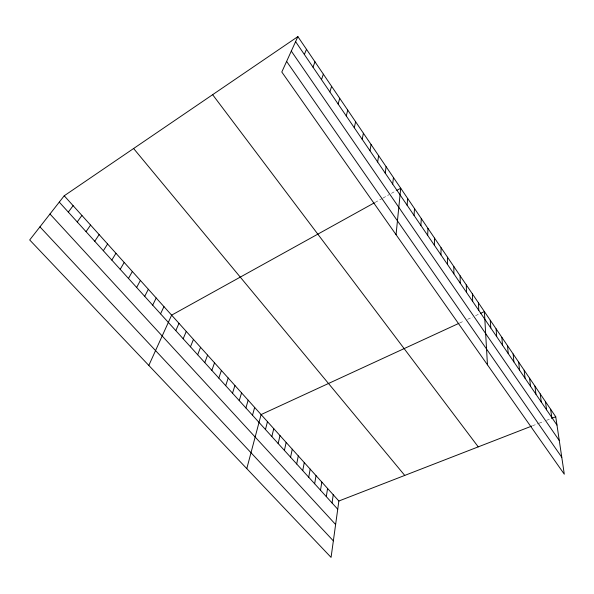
<?xml version="1.0" encoding="UTF-8"?>
<svg xmlns="http://www.w3.org/2000/svg" width="594" height="594" viewBox="0 0 594 594"><rect width="100%" height="100%" fill="white"/><g stroke="black" fill="none" stroke-linecap="round" stroke-linejoin="round"><path stroke-width="0.45" stroke-dasharray="2.97 2.23" d="M375.163 202.376L382.276 198.441M383.033 198.017L389.137 194.639M391.446 193.354L396.079 190.793M459.726 322.965L463.647 321.161M467.612 319.327L472.371 317.137M475.564 315.659L479.581 313.81M532.469 425.801L538.238 423.567M539.062 423.24L544.037 421.309M546.525 420.344L550.712 418.718"/><path stroke-width="0.89" d="M447.468 264.427L447.49 257.187M440.956 254.871L441.067 247.713M434.363 245.196L434.556 238.112M427.68 235.395L427.962 228.393M420.908 225.46L421.28 218.547M414.048 215.399L414.515 208.576M407.09 205.197L407.662 198.463M396.057 234.682L400.712 188.224L396.851 190.362M392.686 184.066L393.458 177.524M385.224 173.114L386.1 166.684M64.219 195.782L338.87 501.009L331.066 557.387L29.7 239.961L64.219 195.782L297.876 36.613L555.739 416.765L564.3 474.22L281.801 72.015L297.876 36.613M332.046 502.955L333.249 494.757M326.306 496.621L327.569 488.454M377.65 162.006L378.638 155.687M320.5 490.221L321.837 482.076M314.642 483.761L316.045 475.638M369.973 150.742L371.079 144.535M308.717 477.227L310.187 469.134M302.732 470.626L304.277 462.563M296.688 463.959L298.299 455.917M362.184 139.323L363.402 133.219M290.57 457.217L292.263 449.205M284.4 450.408L286.159 442.426M354.284 127.732L355.62 121.748M278.155 443.518L279.989 435.573M271.844 436.56L273.76 428.645M346.272 115.971L347.728 110.113M265.466 429.529L267.456 421.651M246.792 468.621L261.093 414.575L458.939 323.329M252.502 415.228L254.655 407.417M338.135 104.032L339.723 98.307M245.909 407.959L248.151 400.193M239.248 400.616L241.572 392.879M329.878 91.922L331.601 86.33M232.514 393.183L234.927 385.491M225.698 385.669L228.207 378.022M321.502 79.633L323.351 74.176M218.807 378.074L221.406 370.47M211.843 370.396L214.538 362.83M204.796 362.622L207.588 355.108M312.993 67.159L314.983 61.843M197.676 354.767L200.557 347.297M190.466 346.814L193.451 339.397M304.366 54.492L306.497 49.324M183.175 338.773L186.264 331.407M175.802 330.643L178.987 323.329M148.819 365.429L171.629 315.147L374.354 202.829M160.558 313.832L163.966 306.63M152.68 305.145L156.2 298.002M144.713 296.354L148.344 289.271M136.642 287.459L140.399 280.435M128.475 278.445L132.351 271.495M120.196 269.327L124.198 262.437M111.821 260.083L115.949 253.274M103.341 250.735L107.603 243.986M94.75 241.261L99.146 234.593M86.048 231.66L90.578 225.074M77.235 221.941L81.905 215.436M68.31 212.095L73.121 205.673M480.383 313.439L484.392 311.59L487.459 364.82M338.87 501.009L531.652 426.121M551.551 418.391L555.739 416.765M39.939 226.856L333.353 540.867M49.978 214.003L335.617 524.509M59.266 202.123L337.734 509.221M133.605 148.515L404.744 475.415M212.637 94.684L478.237 446.866M286.62 61.405L561.776 457.276M291.305 51.091L559.288 440.585M295.597 41.632L556.972 425.074M550.623 409.229L551.811 417.5M545.455 401.603L546.584 409.83M540.221 393.896L541.297 402.079M534.934 386.093L535.951 394.23M529.581 378.2L530.539 386.293M524.16 370.218L525.066 378.259M518.681 362.14L519.527 370.136M513.134 353.965L513.914 361.909M507.528 345.693L508.241 353.579M501.848 337.318L502.494 345.151M496.101 328.846L496.681 336.62M490.28 320.27L490.793 327.985M478.43 302.799L478.801 310.395M472.401 293.904L472.69 301.433M466.29 284.897L466.505 292.352M460.098 275.772L460.239 283.16M453.838 266.535L453.89 273.856"/></g></svg>
